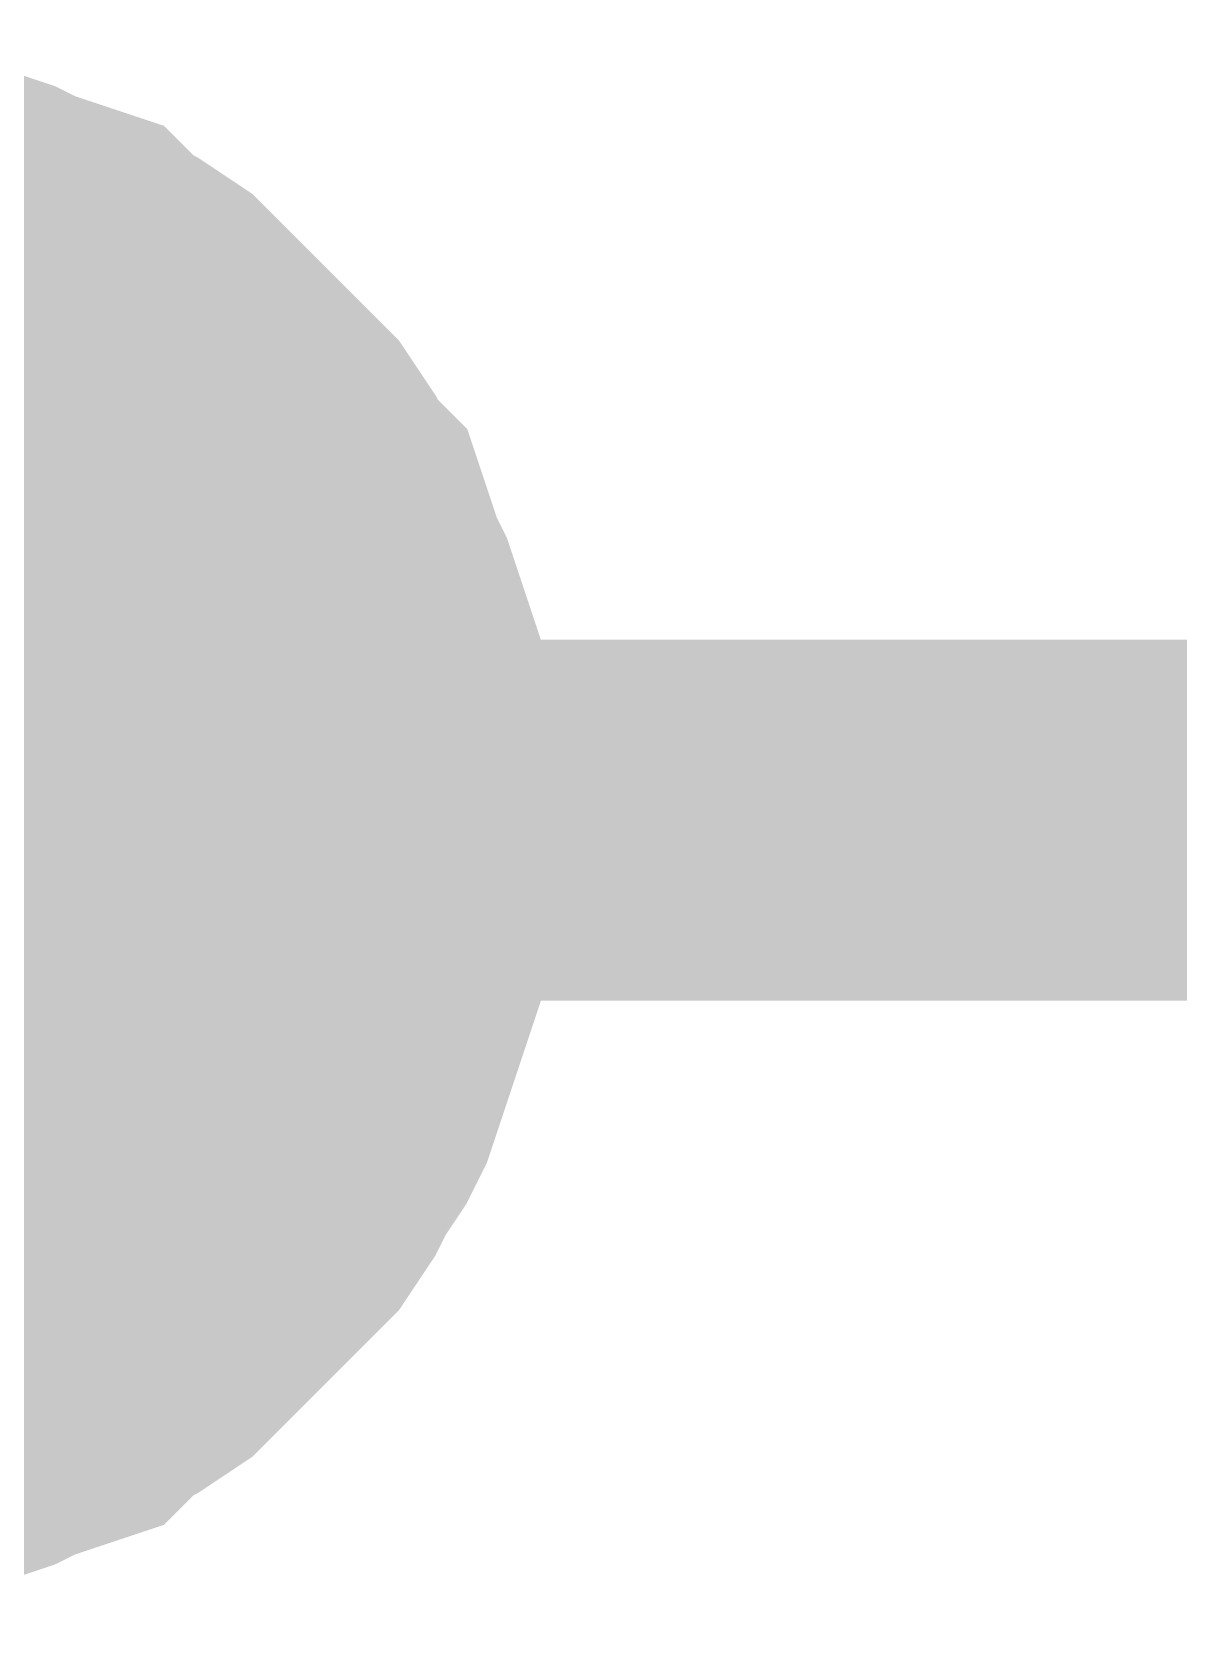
# Model space of a CAD drawing. Header units: inches. Extents: x 0 to 431, y 0 to 297.
# Drawn here: x 65.721 to 66.672, y 98.313 to 99.653 of the extents above; entities that cross this region are included whole.
import ezdxf

# ---------------------------------------------------------------- set-up
doc = ezdxf.new("R2010")
doc.units = ezdxf.units.IN
doc.layers.add('Sheet', color=255, linetype='Continuous')

msp = doc.modelspace()

# ---------------------------------------------------------------- linework, layer by layer
at = {"layer": 'Sheet'}
for points in [[(65.5562, 99.5026, 0.2997, 0.2997, 0), (65.5814, 99.4942, 0.2997, 0.2997, 0), (65.6066, 99.4942, 0.2997, 0.2997, 0), (65.6318, 99.4858, 0.2997, 0.2997, 0), (65.657, 99.4774, 0.2997, 0.2997, 0), (65.6822, 99.469, 0.2997, 0.2997, 0), (65.699, 99.4606, 0.2997, 0.2997, 0), (65.7242, 99.4522, 0.2997, 0.2997, 0), (65.7494, 99.4438, 0.2997, 0.2997, 0), (65.7662, 99.427, 0.2997, 0.2997, 0), (65.783, 99.4186, 0.2997, 0.2997, 0), (65.8082, 99.4018, 0.2997, 0.2997, 0), (65.825, 99.385, 0.2997, 0.2997, 0), (65.8418, 99.3682, 0.2997, 0.2997, 0), (65.8586, 99.3514, 0.2997, 0.2997, 0), (65.8754, 99.3346, 0.2997, 0.2997, 0), (65.8922, 99.3178, 0.2997, 0.2997, 0), (65.909, 99.301, 0.2997, 0.2997, 0), (65.9258, 99.2758, 0.2997, 0.2997, 0), (65.9342, 99.259, 0.2997, 0.2997, 0), (65.951, 99.2422, 0.2997, 0.2997, 0), (65.9594, 99.217, 0.2997, 0.2997, 0), (65.9678, 99.1918, 0.2997, 0.2997, 0), (65.9762, 99.175, 0.2997, 0.2997, 0), (65.9846, 99.1498, 0.2997, 0.2997, 0), (65.993, 99.1246, 0.2997, 0.2997, 0), (66.0014, 99.0994, 0.2997, 0.2997, 0), (66.0014, 99.0742, 0.2997, 0.2997, 0), (66.0098, 99.0489, 0.2997, 0.2997, 0), (66.0098, 99.0237, 0.2997, 0.2997, 0), (66.0098, 98.9985, 0.2997, 0.2997, 0)], [(65.5562, 99.5026, 0.2997, 0.2997, 0), (65.5814, 99.4942, 0.2997, 0.2997, 0), (65.6066, 99.4942, 0.2997, 0.2997, 0), (65.6318, 99.4858, 0.2997, 0.2997, 0), (65.657, 99.4774, 0.2997, 0.2997, 0), (65.6822, 99.469, 0.2997, 0.2997, 0), (65.699, 99.4606, 0.2997, 0.2997, 0), (65.7242, 99.4522, 0.2997, 0.2997, 0), (65.7494, 99.4438, 0.2997, 0.2997, 0), (65.7662, 99.427, 0.2997, 0.2997, 0), (65.783, 99.4186, 0.2997, 0.2997, 0), (65.8082, 99.4018, 0.2997, 0.2997, 0), (65.825, 99.385, 0.2997, 0.2997, 0), (65.8418, 99.3682, 0.2997, 0.2997, 0), (65.8586, 99.3514, 0.2997, 0.2997, 0), (65.8754, 99.3346, 0.2997, 0.2997, 0), (65.8922, 99.3178, 0.2997, 0.2997, 0), (65.909, 99.301, 0.2997, 0.2997, 0), (65.9258, 99.2758, 0.2997, 0.2997, 0), (65.9342, 99.259, 0.2997, 0.2997, 0), (65.951, 99.2422, 0.2997, 0.2997, 0), (65.9594, 99.217, 0.2997, 0.2997, 0), (65.9678, 99.1918, 0.2997, 0.2997, 0), (65.9762, 99.175, 0.2997, 0.2997, 0), (65.9846, 99.1498, 0.2997, 0.2997, 0), (65.993, 99.1246, 0.2997, 0.2997, 0), (66.0014, 99.0994, 0.2997, 0.2997, 0), (66.0014, 99.0742, 0.2997, 0.2997, 0), (66.0098, 99.0489, 0.2997, 0.2997, 0), (66.0098, 99.0237, 0.2997, 0.2997, 0), (66.0098, 98.9985, 0.2997, 0.2997, 0)], [(65.5562, 99.5026, 0.2997, 0.2997, 0), (65.5814, 99.4942, 0.2997, 0.2997, 0), (65.6066, 99.4942, 0.2997, 0.2997, 0), (65.6318, 99.4858, 0.2997, 0.2997, 0), (65.657, 99.4774, 0.2997, 0.2997, 0), (65.6822, 99.469, 0.2997, 0.2997, 0), (65.699, 99.4606, 0.2997, 0.2997, 0), (65.7242, 99.4522, 0.2997, 0.2997, 0), (65.7494, 99.4438, 0.2997, 0.2997, 0), (65.7662, 99.427, 0.2997, 0.2997, 0), (65.783, 99.4186, 0.2997, 0.2997, 0), (65.8082, 99.4018, 0.2997, 0.2997, 0), (65.825, 99.385, 0.2997, 0.2997, 0), (65.8418, 99.3682, 0.2997, 0.2997, 0), (65.8586, 99.3514, 0.2997, 0.2997, 0), (65.8754, 99.3346, 0.2997, 0.2997, 0), (65.8922, 99.3178, 0.2997, 0.2997, 0), (65.909, 99.301, 0.2997, 0.2997, 0), (65.9258, 99.2758, 0.2997, 0.2997, 0), (65.9342, 99.259, 0.2997, 0.2997, 0), (65.951, 99.2422, 0.2997, 0.2997, 0), (65.9594, 99.217, 0.2997, 0.2997, 0), (65.9678, 99.1918, 0.2997, 0.2997, 0), (65.9762, 99.175, 0.2997, 0.2997, 0), (65.9846, 99.1498, 0.2997, 0.2997, 0), (65.993, 99.1246, 0.2997, 0.2997, 0), (66.0014, 99.0994, 0.2997, 0.2997, 0), (66.0014, 99.0742, 0.2997, 0.2997, 0), (66.0098, 99.0489, 0.2997, 0.2997, 0), (66.0098, 99.0237, 0.2997, 0.2997, 0), (66.0098, 98.9985, 0.2997, 0.2997, 0)], [(65.5562, 99.5026, 0.2997, 0.2997, 0), (65.5814, 99.4942, 0.2997, 0.2997, 0), (65.6066, 99.4942, 0.2997, 0.2997, 0), (65.6318, 99.4858, 0.2997, 0.2997, 0), (65.657, 99.4774, 0.2997, 0.2997, 0), (65.6822, 99.469, 0.2997, 0.2997, 0), (65.699, 99.4606, 0.2997, 0.2997, 0), (65.7242, 99.4522, 0.2997, 0.2997, 0), (65.7494, 99.4438, 0.2997, 0.2997, 0), (65.7662, 99.427, 0.2997, 0.2997, 0), (65.783, 99.4186, 0.2997, 0.2997, 0), (65.8082, 99.4018, 0.2997, 0.2997, 0), (65.825, 99.385, 0.2997, 0.2997, 0), (65.8418, 99.3682, 0.2997, 0.2997, 0), (65.8586, 99.3514, 0.2997, 0.2997, 0), (65.8754, 99.3346, 0.2997, 0.2997, 0), (65.8922, 99.3178, 0.2997, 0.2997, 0), (65.909, 99.301, 0.2997, 0.2997, 0), (65.9258, 99.2758, 0.2997, 0.2997, 0), (65.9342, 99.259, 0.2997, 0.2997, 0), (65.951, 99.2422, 0.2997, 0.2997, 0), (65.9594, 99.217, 0.2997, 0.2997, 0), (65.9678, 99.1918, 0.2997, 0.2997, 0), (65.9762, 99.175, 0.2997, 0.2997, 0), (65.9846, 99.1498, 0.2997, 0.2997, 0), (65.993, 99.1246, 0.2997, 0.2997, 0), (66.0014, 99.0994, 0.2997, 0.2997, 0), (66.0014, 99.0742, 0.2997, 0.2997, 0), (66.0098, 99.0489, 0.2997, 0.2997, 0), (66.0098, 99.0237, 0.2997, 0.2997, 0), (66.0098, 98.9985, 0.2997, 0.2997, 0)], [(65.657, 99.4774, 0.0991, 0.0991, 0), (65.6822, 99.469, 0.0991, 0.0991, 0), (65.699, 99.4606, 0.0991, 0.0991, 0), (65.7242, 99.4522, 0.0991, 0.0991, 0), (65.7494, 99.4438, 0.0991, 0.0991, 0), (65.7662, 99.427, 0.0991, 0.0991, 0), (65.783, 99.4186, 0.0991, 0.0991, 0), (65.8082, 99.4018, 0.0991, 0.0991, 0), (65.825, 99.385, 0.0991, 0.0991, 0), (65.8418, 99.3682, 0.0991, 0.0991, 0), (65.8586, 99.3514, 0.0991, 0.0991, 0), (65.8754, 99.3346, 0.0991, 0.0991, 0), (65.8922, 99.3178, 0.0991, 0.0991, 0), (65.909, 99.301, 0.0991, 0.0991, 0), (65.9258, 99.2758, 0.0991, 0.0991, 0), (65.9342, 99.259, 0.0991, 0.0991, 0), (65.951, 99.2422, 0.0991, 0.0991, 0), (65.9594, 99.217, 0.0991, 0.0991, 0), (65.9678, 99.1918, 0.0991, 0.0991, 0), (65.9762, 99.175, 0.0991, 0.0991, 0), (65.9846, 99.1498, 0.0991, 0.0991, 0), (65.993, 99.1246, 0.0991, 0.0991, 0), (66.0014, 99.0994, 0.0991, 0.0991, 0), (66.0014, 99.0742, 0.0991, 0.0991, 0), (66.0098, 99.0489, 0.0991, 0.0991, 0), (66.0098, 99.0237, 0.0991, 0.0991, 0), (66.0098, 98.9985, 0.0991, 0.0991, 0)], [(65.657, 99.4774, 0.0991, 0.0991, 0), (65.6822, 99.469, 0.0991, 0.0991, 0), (65.699, 99.4606, 0.0991, 0.0991, 0), (65.7242, 99.4522, 0.0991, 0.0991, 0), (65.7494, 99.4438, 0.0991, 0.0991, 0), (65.7662, 99.427, 0.0991, 0.0991, 0), (65.783, 99.4186, 0.0991, 0.0991, 0), (65.8082, 99.4018, 0.0991, 0.0991, 0), (65.825, 99.385, 0.0991, 0.0991, 0), (65.8418, 99.3682, 0.0991, 0.0991, 0), (65.8586, 99.3514, 0.0991, 0.0991, 0), (65.8754, 99.3346, 0.0991, 0.0991, 0), (65.8922, 99.3178, 0.0991, 0.0991, 0), (65.909, 99.301, 0.0991, 0.0991, 0), (65.9258, 99.2758, 0.0991, 0.0991, 0), (65.9342, 99.259, 0.0991, 0.0991, 0), (65.951, 99.2422, 0.0991, 0.0991, 0), (65.9594, 99.217, 0.0991, 0.0991, 0), (65.9678, 99.1918, 0.0991, 0.0991, 0), (65.9762, 99.175, 0.0991, 0.0991, 0), (65.9846, 99.1498, 0.0991, 0.0991, 0), (65.993, 99.1246, 0.0991, 0.0991, 0), (66.0014, 99.0994, 0.0991, 0.0991, 0), (66.0014, 99.0742, 0.0991, 0.0991, 0), (66.0098, 99.0489, 0.0991, 0.0991, 0), (66.0098, 99.0237, 0.0991, 0.0991, 0), (66.0098, 98.9985, 0.0991, 0.0991, 0)], [(65.657, 99.4774, 0.0991, 0.0991, 0), (65.6822, 99.469, 0.0991, 0.0991, 0), (65.699, 99.4606, 0.0991, 0.0991, 0), (65.7242, 99.4522, 0.0991, 0.0991, 0), (65.7494, 99.4438, 0.0991, 0.0991, 0), (65.7662, 99.427, 0.0991, 0.0991, 0), (65.783, 99.4186, 0.0991, 0.0991, 0), (65.8082, 99.4018, 0.0991, 0.0991, 0), (65.825, 99.385, 0.0991, 0.0991, 0), (65.8418, 99.3682, 0.0991, 0.0991, 0), (65.8586, 99.3514, 0.0991, 0.0991, 0), (65.8754, 99.3346, 0.0991, 0.0991, 0), (65.8922, 99.3178, 0.0991, 0.0991, 0), (65.909, 99.301, 0.0991, 0.0991, 0), (65.9258, 99.2758, 0.0991, 0.0991, 0), (65.9342, 99.259, 0.0991, 0.0991, 0), (65.951, 99.2422, 0.0991, 0.0991, 0), (65.9594, 99.217, 0.0991, 0.0991, 0), (65.9678, 99.1918, 0.0991, 0.0991, 0), (65.9762, 99.175, 0.0991, 0.0991, 0), (65.9846, 99.1498, 0.0991, 0.0991, 0), (65.993, 99.1246, 0.0991, 0.0991, 0), (66.0014, 99.0994, 0.0991, 0.0991, 0), (66.0014, 99.0742, 0.0991, 0.0991, 0), (66.0098, 99.0489, 0.0991, 0.0991, 0), (66.0098, 99.0237, 0.0991, 0.0991, 0), (66.0098, 98.9985, 0.0991, 0.0991, 0)], [(65.657, 99.4774, 0.0991, 0.0991, 0), (65.6822, 99.469, 0.0991, 0.0991, 0), (65.699, 99.4606, 0.0991, 0.0991, 0), (65.7242, 99.4522, 0.0991, 0.0991, 0), (65.7494, 99.4438, 0.0991, 0.0991, 0), (65.7662, 99.427, 0.0991, 0.0991, 0), (65.783, 99.4186, 0.0991, 0.0991, 0), (65.8082, 99.4018, 0.0991, 0.0991, 0), (65.825, 99.385, 0.0991, 0.0991, 0), (65.8418, 99.3682, 0.0991, 0.0991, 0), (65.8586, 99.3514, 0.0991, 0.0991, 0), (65.8754, 99.3346, 0.0991, 0.0991, 0), (65.8922, 99.3178, 0.0991, 0.0991, 0), (65.909, 99.301, 0.0991, 0.0991, 0), (65.9258, 99.2758, 0.0991, 0.0991, 0), (65.9342, 99.259, 0.0991, 0.0991, 0), (65.951, 99.2422, 0.0991, 0.0991, 0), (65.9594, 99.217, 0.0991, 0.0991, 0), (65.9678, 99.1918, 0.0991, 0.0991, 0), (65.9762, 99.175, 0.0991, 0.0991, 0), (65.9846, 99.1498, 0.0991, 0.0991, 0), (65.993, 99.1246, 0.0991, 0.0991, 0), (66.0014, 99.0994, 0.0991, 0.0991, 0), (66.0014, 99.0742, 0.0991, 0.0991, 0), (66.0098, 99.0489, 0.0991, 0.0991, 0), (66.0098, 99.0237, 0.0991, 0.0991, 0), (66.0098, 98.9985, 0.0991, 0.0991, 0)], [(70.5802, 72.9025, 0.2997, 0.2997, 0), (65.5057, 72.9025, 0.2997, 0.2997, 0), (65.5057, 98.9985, 0.2997, 0.2997, 0), (87.2234, 98.9985, 0.2997, 0.2997, 0)], [(66.0098, 98.9985, 0.2997, 0.2997, 0), (66.0098, 98.9733, 0.2997, 0.2997, 0), (66.0098, 98.9481, 0.2997, 0.2997, 0), (66.0014, 98.9229, 0.2997, 0.2997, 0), (66.0014, 98.8977, 0.2997, 0.2997, 0), (65.993, 98.8725, 0.2997, 0.2997, 0), (65.9846, 98.8473, 0.2997, 0.2997, 0), (65.9762, 98.8221, 0.2997, 0.2997, 0), (65.9678, 98.7969, 0.2997, 0.2997, 0), (65.9594, 98.7717, 0.2997, 0.2997, 0), (65.951, 98.7549, 0.2997, 0.2997, 0), (65.9342, 98.7297, 0.2997, 0.2997, 0), (65.9258, 98.7129, 0.2997, 0.2997, 0), (65.909, 98.6877, 0.2997, 0.2997, 0), (65.8922, 98.6709, 0.2997, 0.2997, 0), (65.8754, 98.6541, 0.2997, 0.2997, 0), (65.8586, 98.6373, 0.2997, 0.2997, 0), (65.8418, 98.6205, 0.2997, 0.2997, 0), (65.825, 98.6036, 0.2997, 0.2997, 0), (65.8082, 98.5868, 0.2997, 0.2997, 0), (65.783, 98.57, 0.2997, 0.2997, 0), (65.7662, 98.5616, 0.2997, 0.2997, 0), (65.7494, 98.5448, 0.2997, 0.2997, 0), (65.7242, 98.5364, 0.2997, 0.2997, 0), (65.699, 98.528, 0.2997, 0.2997, 0), (65.6822, 98.5196, 0.2997, 0.2997, 0), (65.657, 98.5112, 0.2997, 0.2997, 0), (65.6318, 98.5028, 0.2997, 0.2997, 0), (65.6066, 98.4944, 0.2997, 0.2997, 0), (65.5814, 98.4944, 0.2997, 0.2997, 0), (65.5562, 98.486, 0.2997, 0.2997, 0)], [(66.0098, 98.9985, 0.2997, 0.2997, 0), (66.0098, 98.9733, 0.2997, 0.2997, 0), (66.0098, 98.9481, 0.2997, 0.2997, 0), (66.0014, 98.9229, 0.2997, 0.2997, 0), (66.0014, 98.8977, 0.2997, 0.2997, 0), (65.993, 98.8725, 0.2997, 0.2997, 0), (65.9846, 98.8473, 0.2997, 0.2997, 0), (65.9762, 98.8221, 0.2997, 0.2997, 0), (65.9678, 98.7969, 0.2997, 0.2997, 0), (65.9594, 98.7717, 0.2997, 0.2997, 0), (65.951, 98.7549, 0.2997, 0.2997, 0), (65.9342, 98.7297, 0.2997, 0.2997, 0), (65.9258, 98.7129, 0.2997, 0.2997, 0), (65.909, 98.6877, 0.2997, 0.2997, 0), (65.8922, 98.6709, 0.2997, 0.2997, 0), (65.8754, 98.6541, 0.2997, 0.2997, 0), (65.8586, 98.6373, 0.2997, 0.2997, 0), (65.8418, 98.6205, 0.2997, 0.2997, 0), (65.825, 98.6036, 0.2997, 0.2997, 0), (65.8082, 98.5868, 0.2997, 0.2997, 0), (65.783, 98.57, 0.2997, 0.2997, 0), (65.7662, 98.5616, 0.2997, 0.2997, 0), (65.7494, 98.5448, 0.2997, 0.2997, 0), (65.7242, 98.5364, 0.2997, 0.2997, 0), (65.699, 98.528, 0.2997, 0.2997, 0), (65.6822, 98.5196, 0.2997, 0.2997, 0), (65.657, 98.5112, 0.2997, 0.2997, 0), (65.6318, 98.5028, 0.2997, 0.2997, 0), (65.6066, 98.4944, 0.2997, 0.2997, 0), (65.5814, 98.4944, 0.2997, 0.2997, 0), (65.5562, 98.486, 0.2997, 0.2997, 0)], [(66.0098, 98.9985, 0.2997, 0.2997, 0), (66.0098, 98.9733, 0.2997, 0.2997, 0), (66.0098, 98.9481, 0.2997, 0.2997, 0), (66.0014, 98.9229, 0.2997, 0.2997, 0), (66.0014, 98.8977, 0.2997, 0.2997, 0), (65.993, 98.8725, 0.2997, 0.2997, 0), (65.9846, 98.8473, 0.2997, 0.2997, 0), (65.9762, 98.8221, 0.2997, 0.2997, 0), (65.9678, 98.7969, 0.2997, 0.2997, 0), (65.9594, 98.7717, 0.2997, 0.2997, 0), (65.951, 98.7549, 0.2997, 0.2997, 0), (65.9342, 98.7297, 0.2997, 0.2997, 0), (65.9258, 98.7129, 0.2997, 0.2997, 0), (65.909, 98.6877, 0.2997, 0.2997, 0), (65.8922, 98.6709, 0.2997, 0.2997, 0), (65.8754, 98.6541, 0.2997, 0.2997, 0), (65.8586, 98.6373, 0.2997, 0.2997, 0), (65.8418, 98.6205, 0.2997, 0.2997, 0), (65.825, 98.6036, 0.2997, 0.2997, 0), (65.8082, 98.5868, 0.2997, 0.2997, 0), (65.783, 98.57, 0.2997, 0.2997, 0), (65.7662, 98.5616, 0.2997, 0.2997, 0), (65.7494, 98.5448, 0.2997, 0.2997, 0), (65.7242, 98.5364, 0.2997, 0.2997, 0), (65.699, 98.528, 0.2997, 0.2997, 0), (65.6822, 98.5196, 0.2997, 0.2997, 0), (65.657, 98.5112, 0.2997, 0.2997, 0), (65.6318, 98.5028, 0.2997, 0.2997, 0), (65.6066, 98.4944, 0.2997, 0.2997, 0), (65.5814, 98.4944, 0.2997, 0.2997, 0), (65.5562, 98.486, 0.2997, 0.2997, 0)], [(66.0098, 98.9985, 0.2997, 0.2997, 0), (66.0098, 98.9733, 0.2997, 0.2997, 0), (66.0098, 98.9481, 0.2997, 0.2997, 0), (66.0014, 98.9229, 0.2997, 0.2997, 0), (66.0014, 98.8977, 0.2997, 0.2997, 0), (65.993, 98.8725, 0.2997, 0.2997, 0), (65.9846, 98.8473, 0.2997, 0.2997, 0), (65.9762, 98.8221, 0.2997, 0.2997, 0), (65.9678, 98.7969, 0.2997, 0.2997, 0), (65.9594, 98.7717, 0.2997, 0.2997, 0), (65.951, 98.7549, 0.2997, 0.2997, 0), (65.9342, 98.7297, 0.2997, 0.2997, 0), (65.9258, 98.7129, 0.2997, 0.2997, 0), (65.909, 98.6877, 0.2997, 0.2997, 0), (65.8922, 98.6709, 0.2997, 0.2997, 0), (65.8754, 98.6541, 0.2997, 0.2997, 0), (65.8586, 98.6373, 0.2997, 0.2997, 0), (65.8418, 98.6205, 0.2997, 0.2997, 0), (65.825, 98.6036, 0.2997, 0.2997, 0), (65.8082, 98.5868, 0.2997, 0.2997, 0), (65.783, 98.57, 0.2997, 0.2997, 0), (65.7662, 98.5616, 0.2997, 0.2997, 0), (65.7494, 98.5448, 0.2997, 0.2997, 0), (65.7242, 98.5364, 0.2997, 0.2997, 0), (65.699, 98.528, 0.2997, 0.2997, 0), (65.6822, 98.5196, 0.2997, 0.2997, 0), (65.657, 98.5112, 0.2997, 0.2997, 0), (65.6318, 98.5028, 0.2997, 0.2997, 0), (65.6066, 98.4944, 0.2997, 0.2997, 0), (65.5814, 98.4944, 0.2997, 0.2997, 0), (65.5562, 98.486, 0.2997, 0.2997, 0)], [(66.0098, 98.9985, 0.2997, 0.2997, 0), (66.0098, 98.9985, 0.2997, 0.2997, 0), (66.0098, 98.9985, 0.2997, 0.2997, 0), (66.0098, 98.9985, 0.2997, 0.2997, 0), (66.0098, 98.9985, 0.2997, 0.2997, 0), (66.0098, 98.9985, 0.2997, 0.2997, 0), (66.0098, 98.9985, 0.2997, 0.2997, 0), (66.0098, 98.9985, 0.2997, 0.2997, 0), (66.0098, 98.9985, 0.2997, 0.2997, 0), (66.0098, 98.9985, 0.2997, 0.2997, 0), (66.0098, 98.9985, 0.2997, 0.2997, 0), (66.0098, 98.9985, 0.2997, 0.2997, 0), (66.0098, 98.9985, 0.2997, 0.2997, 0), (66.0098, 98.9985, 0.2997, 0.2997, 0), (66.0098, 98.9985, 0.2997, 0.2997, 0), (66.0098, 98.9985, 0.2997, 0.2997, 0), (66.0098, 98.9985, 0.2997, 0.2997, 0), (66.0098, 98.9985, 0.2997, 0.2997, 0), (66.0098, 98.9985, 0.2997, 0.2997, 0), (66.0098, 98.9985, 0.2997, 0.2997, 0), (66.0098, 98.9985, 0.2997, 0.2997, 0), (66.0098, 98.9985, 0.2997, 0.2997, 0), (66.0098, 98.9985, 0.2997, 0.2997, 0), (66.0098, 98.9985, 0.2997, 0.2997, 0), (66.0098, 98.9985, 0.2997, 0.2997, 0), (66.0098, 98.9985, 0.2997, 0.2997, 0), (66.0098, 98.9985, 0.2997, 0.2997, 0), (66.0098, 98.9985, 0.2997, 0.2997, 0), (66.0098, 98.9985, 0.2997, 0.2997, 0), (66.0098, 98.9985, 0.2997, 0.2997, 0), (66.0098, 98.9985, 0.2997, 0.2997, 0), (66.0098, 98.9985, 0.2997, 0.2997, 0), (66.0098, 98.9985, 0.2997, 0.2997, 0)], [(66.0098, 98.9985, 0.2997, 0.2997, 0), (66.0098, 98.9985, 0.2997, 0.2997, 0)], [(66.0098, 98.9985, 0.2997, 0.2997, 0), (66.0098, 98.9985, 0.2997, 0.2997, 0), (66.0098, 98.9985, 0.2997, 0.2997, 0), (66.0098, 98.9985, 0.2997, 0.2997, 0), (66.0098, 98.9985, 0.2997, 0.2997, 0), (66.0098, 98.9985, 0.2997, 0.2997, 0), (66.0098, 98.9985, 0.2997, 0.2997, 0), (66.0098, 98.9985, 0.2997, 0.2997, 0), (66.0098, 98.9985, 0.2997, 0.2997, 0), (66.0098, 98.9985, 0.2997, 0.2997, 0), (66.0098, 98.9985, 0.2997, 0.2997, 0), (66.0098, 98.9985, 0.2997, 0.2997, 0), (66.0098, 98.9985, 0.2997, 0.2997, 0), (66.0098, 98.9985, 0.2997, 0.2997, 0), (66.0098, 98.9985, 0.2997, 0.2997, 0), (66.0098, 98.9985, 0.2997, 0.2997, 0), (66.0098, 98.9985, 0.2997, 0.2997, 0), (66.0098, 98.9985, 0.2997, 0.2997, 0), (66.0098, 98.9985, 0.2997, 0.2997, 0), (66.0098, 98.9985, 0.2997, 0.2997, 0), (66.0098, 98.9985, 0.2997, 0.2997, 0), (66.0098, 98.9985, 0.2997, 0.2997, 0), (66.0098, 98.9985, 0.2997, 0.2997, 0), (66.0098, 98.9985, 0.2997, 0.2997, 0), (66.0098, 98.9985, 0.2997, 0.2997, 0), (66.0098, 98.9985, 0.2997, 0.2997, 0), (66.0098, 98.9985, 0.2997, 0.2997, 0), (66.0098, 98.9985, 0.2997, 0.2997, 0), (66.0098, 98.9985, 0.2997, 0.2997, 0), (66.0098, 98.9985, 0.2997, 0.2997, 0), (66.0098, 98.9985, 0.2997, 0.2997, 0), (66.0098, 98.9985, 0.2997, 0.2997, 0), (66.0098, 98.9985, 0.2997, 0.2997, 0)], [(66.0098, 98.9985, 0.2997, 0.2997, 0), (66.0098, 98.9985, 0.2997, 0.2997, 0)], [(66.0098, 98.9985, 0.2997, 0.2997, 0), (66.0098, 98.9985, 0.2997, 0.2997, 0), (66.0098, 98.9985, 0.2997, 0.2997, 0), (66.0098, 98.9985, 0.2997, 0.2997, 0), (66.0098, 98.9985, 0.2997, 0.2997, 0), (66.0098, 98.9985, 0.2997, 0.2997, 0), (66.0098, 98.9985, 0.2997, 0.2997, 0), (66.0098, 98.9985, 0.2997, 0.2997, 0), (66.0098, 98.9985, 0.2997, 0.2997, 0), (66.0098, 98.9985, 0.2997, 0.2997, 0), (66.0098, 98.9985, 0.2997, 0.2997, 0), (66.0098, 98.9985, 0.2997, 0.2997, 0), (66.0098, 98.9985, 0.2997, 0.2997, 0), (66.0098, 98.9985, 0.2997, 0.2997, 0), (66.0098, 98.9985, 0.2997, 0.2997, 0), (66.0098, 98.9985, 0.2997, 0.2997, 0), (66.0098, 98.9985, 0.2997, 0.2997, 0), (66.0098, 98.9985, 0.2997, 0.2997, 0), (66.0098, 98.9985, 0.2997, 0.2997, 0), (66.0098, 98.9985, 0.2997, 0.2997, 0), (66.0098, 98.9985, 0.2997, 0.2997, 0), (66.0098, 98.9985, 0.2997, 0.2997, 0), (66.0098, 98.9985, 0.2997, 0.2997, 0), (66.0098, 98.9985, 0.2997, 0.2997, 0), (66.0098, 98.9985, 0.2997, 0.2997, 0), (66.0098, 98.9985, 0.2997, 0.2997, 0), (66.0098, 98.9985, 0.2997, 0.2997, 0), (66.0098, 98.9985, 0.2997, 0.2997, 0), (66.0098, 98.9985, 0.2997, 0.2997, 0), (66.0098, 98.9985, 0.2997, 0.2997, 0), (66.0098, 98.9985, 0.2997, 0.2997, 0), (66.0098, 98.9985, 0.2997, 0.2997, 0), (66.0098, 98.9985, 0.2997, 0.2997, 0)], [(66.0098, 98.9985, 0.2997, 0.2997, 0), (66.0098, 98.9985, 0.2997, 0.2997, 0)], [(66.0098, 98.9985, 0.2997, 0.2997, 0), (66.0098, 98.9985, 0.2997, 0.2997, 0), (66.0098, 98.9985, 0.2997, 0.2997, 0), (66.0098, 98.9985, 0.2997, 0.2997, 0), (66.0098, 98.9985, 0.2997, 0.2997, 0), (66.0098, 98.9985, 0.2997, 0.2997, 0), (66.0098, 98.9985, 0.2997, 0.2997, 0), (66.0098, 98.9985, 0.2997, 0.2997, 0), (66.0098, 98.9985, 0.2997, 0.2997, 0), (66.0098, 98.9985, 0.2997, 0.2997, 0), (66.0098, 98.9985, 0.2997, 0.2997, 0), (66.0098, 98.9985, 0.2997, 0.2997, 0), (66.0098, 98.9985, 0.2997, 0.2997, 0), (66.0098, 98.9985, 0.2997, 0.2997, 0), (66.0098, 98.9985, 0.2997, 0.2997, 0), (66.0098, 98.9985, 0.2997, 0.2997, 0), (66.0098, 98.9985, 0.2997, 0.2997, 0), (66.0098, 98.9985, 0.2997, 0.2997, 0), (66.0098, 98.9985, 0.2997, 0.2997, 0), (66.0098, 98.9985, 0.2997, 0.2997, 0), (66.0098, 98.9985, 0.2997, 0.2997, 0), (66.0098, 98.9985, 0.2997, 0.2997, 0), (66.0098, 98.9985, 0.2997, 0.2997, 0), (66.0098, 98.9985, 0.2997, 0.2997, 0), (66.0098, 98.9985, 0.2997, 0.2997, 0), (66.0098, 98.9985, 0.2997, 0.2997, 0), (66.0098, 98.9985, 0.2997, 0.2997, 0), (66.0098, 98.9985, 0.2997, 0.2997, 0), (66.0098, 98.9985, 0.2997, 0.2997, 0), (66.0098, 98.9985, 0.2997, 0.2997, 0), (66.0098, 98.9985, 0.2997, 0.2997, 0), (66.0098, 98.9985, 0.2997, 0.2997, 0), (66.0098, 98.9985, 0.2997, 0.2997, 0)], [(66.0098, 98.9985, 0.2997, 0.2997, 0), (66.0098, 98.9985, 0.2997, 0.2997, 0)], [(66.0098, 98.9985, 0.0991, 0.0991, 0), (66.0098, 98.9733, 0.0991, 0.0991, 0), (66.0098, 98.9481, 0.0991, 0.0991, 0), (66.0014, 98.9229, 0.0991, 0.0991, 0), (66.0014, 98.8977, 0.0991, 0.0991, 0), (65.993, 98.8725, 0.0991, 0.0991, 0), (65.9846, 98.8473, 0.0991, 0.0991, 0), (65.9762, 98.8221, 0.0991, 0.0991, 0), (65.9678, 98.7969, 0.0991, 0.0991, 0), (65.9594, 98.7717, 0.0991, 0.0991, 0), (65.951, 98.7549, 0.0991, 0.0991, 0), (65.9342, 98.7297, 0.0991, 0.0991, 0), (65.9258, 98.7129, 0.0991, 0.0991, 0), (65.909, 98.6877, 0.0991, 0.0991, 0), (65.8922, 98.6709, 0.0991, 0.0991, 0), (65.8754, 98.6541, 0.0991, 0.0991, 0), (65.8586, 98.6373, 0.0991, 0.0991, 0), (65.8418, 98.6205, 0.0991, 0.0991, 0), (65.825, 98.6036, 0.0991, 0.0991, 0), (65.8082, 98.5868, 0.0991, 0.0991, 0), (65.783, 98.57, 0.0991, 0.0991, 0), (65.7662, 98.5616, 0.0991, 0.0991, 0), (65.7494, 98.5448, 0.0991, 0.0991, 0), (65.7242, 98.5364, 0.0991, 0.0991, 0), (65.699, 98.528, 0.0991, 0.0991, 0), (65.6822, 98.5196, 0.0991, 0.0991, 0), (65.657, 98.5112, 0.0991, 0.0991, 0)], [(66.0098, 98.9985, 0.0991, 0.0991, 0), (66.0098, 98.9733, 0.0991, 0.0991, 0), (66.0098, 98.9481, 0.0991, 0.0991, 0), (66.0014, 98.9229, 0.0991, 0.0991, 0), (66.0014, 98.8977, 0.0991, 0.0991, 0), (65.993, 98.8725, 0.0991, 0.0991, 0), (65.9846, 98.8473, 0.0991, 0.0991, 0), (65.9762, 98.8221, 0.0991, 0.0991, 0), (65.9678, 98.7969, 0.0991, 0.0991, 0), (65.9594, 98.7717, 0.0991, 0.0991, 0), (65.951, 98.7549, 0.0991, 0.0991, 0), (65.9342, 98.7297, 0.0991, 0.0991, 0), (65.9258, 98.7129, 0.0991, 0.0991, 0), (65.909, 98.6877, 0.0991, 0.0991, 0), (65.8922, 98.6709, 0.0991, 0.0991, 0), (65.8754, 98.6541, 0.0991, 0.0991, 0), (65.8586, 98.6373, 0.0991, 0.0991, 0), (65.8418, 98.6205, 0.0991, 0.0991, 0), (65.825, 98.6036, 0.0991, 0.0991, 0), (65.8082, 98.5868, 0.0991, 0.0991, 0), (65.783, 98.57, 0.0991, 0.0991, 0), (65.7662, 98.5616, 0.0991, 0.0991, 0), (65.7494, 98.5448, 0.0991, 0.0991, 0), (65.7242, 98.5364, 0.0991, 0.0991, 0), (65.699, 98.528, 0.0991, 0.0991, 0), (65.6822, 98.5196, 0.0991, 0.0991, 0), (65.657, 98.5112, 0.0991, 0.0991, 0)], [(66.0098, 98.9985, 0.0991, 0.0991, 0), (66.0098, 98.9733, 0.0991, 0.0991, 0), (66.0098, 98.9481, 0.0991, 0.0991, 0), (66.0014, 98.9229, 0.0991, 0.0991, 0), (66.0014, 98.8977, 0.0991, 0.0991, 0), (65.993, 98.8725, 0.0991, 0.0991, 0), (65.9846, 98.8473, 0.0991, 0.0991, 0), (65.9762, 98.8221, 0.0991, 0.0991, 0), (65.9678, 98.7969, 0.0991, 0.0991, 0), (65.9594, 98.7717, 0.0991, 0.0991, 0), (65.951, 98.7549, 0.0991, 0.0991, 0), (65.9342, 98.7297, 0.0991, 0.0991, 0), (65.9258, 98.7129, 0.0991, 0.0991, 0), (65.909, 98.6877, 0.0991, 0.0991, 0), (65.8922, 98.6709, 0.0991, 0.0991, 0), (65.8754, 98.6541, 0.0991, 0.0991, 0), (65.8586, 98.6373, 0.0991, 0.0991, 0), (65.8418, 98.6205, 0.0991, 0.0991, 0), (65.825, 98.6036, 0.0991, 0.0991, 0), (65.8082, 98.5868, 0.0991, 0.0991, 0), (65.783, 98.57, 0.0991, 0.0991, 0), (65.7662, 98.5616, 0.0991, 0.0991, 0), (65.7494, 98.5448, 0.0991, 0.0991, 0), (65.7242, 98.5364, 0.0991, 0.0991, 0), (65.699, 98.528, 0.0991, 0.0991, 0), (65.6822, 98.5196, 0.0991, 0.0991, 0), (65.657, 98.5112, 0.0991, 0.0991, 0)], [(66.0098, 98.9985, 0.0991, 0.0991, 0), (66.0098, 98.9733, 0.0991, 0.0991, 0), (66.0098, 98.9481, 0.0991, 0.0991, 0), (66.0014, 98.9229, 0.0991, 0.0991, 0), (66.0014, 98.8977, 0.0991, 0.0991, 0), (65.993, 98.8725, 0.0991, 0.0991, 0), (65.9846, 98.8473, 0.0991, 0.0991, 0), (65.9762, 98.8221, 0.0991, 0.0991, 0), (65.9678, 98.7969, 0.0991, 0.0991, 0), (65.9594, 98.7717, 0.0991, 0.0991, 0), (65.951, 98.7549, 0.0991, 0.0991, 0), (65.9342, 98.7297, 0.0991, 0.0991, 0), (65.9258, 98.7129, 0.0991, 0.0991, 0), (65.909, 98.6877, 0.0991, 0.0991, 0), (65.8922, 98.6709, 0.0991, 0.0991, 0), (65.8754, 98.6541, 0.0991, 0.0991, 0), (65.8586, 98.6373, 0.0991, 0.0991, 0), (65.8418, 98.6205, 0.0991, 0.0991, 0), (65.825, 98.6036, 0.0991, 0.0991, 0), (65.8082, 98.5868, 0.0991, 0.0991, 0), (65.783, 98.57, 0.0991, 0.0991, 0), (65.7662, 98.5616, 0.0991, 0.0991, 0), (65.7494, 98.5448, 0.0991, 0.0991, 0), (65.7242, 98.5364, 0.0991, 0.0991, 0), (65.699, 98.528, 0.0991, 0.0991, 0), (65.6822, 98.5196, 0.0991, 0.0991, 0), (65.657, 98.5112, 0.0991, 0.0991, 0)], [(66.0098, 98.9985, 0.0991, 0.0991, 0), (66.0098, 98.9985, 0.0991, 0.0991, 0), (66.0098, 98.9985, 0.0991, 0.0991, 0), (66.0098, 98.9985, 0.0991, 0.0991, 0), (66.0098, 98.9985, 0.0991, 0.0991, 0), (66.0098, 98.9985, 0.0991, 0.0991, 0), (66.0098, 98.9985, 0.0991, 0.0991, 0), (66.0098, 98.9985, 0.0991, 0.0991, 0), (66.0098, 98.9985, 0.0991, 0.0991, 0), (66.0098, 98.9985, 0.0991, 0.0991, 0), (66.0098, 98.9985, 0.0991, 0.0991, 0), (66.0098, 98.9985, 0.0991, 0.0991, 0), (66.0098, 98.9985, 0.0991, 0.0991, 0), (66.0098, 98.9985, 0.0991, 0.0991, 0), (66.0098, 98.9985, 0.0991, 0.0991, 0), (66.0098, 98.9985, 0.0991, 0.0991, 0), (66.0098, 98.9985, 0.0991, 0.0991, 0), (66.0098, 98.9985, 0.0991, 0.0991, 0), (66.0098, 98.9985, 0.0991, 0.0991, 0), (66.0098, 98.9985, 0.0991, 0.0991, 0), (66.0098, 98.9985, 0.0991, 0.0991, 0), (66.0098, 98.9985, 0.0991, 0.0991, 0), (66.0098, 98.9985, 0.0991, 0.0991, 0), (66.0098, 98.9985, 0.0991, 0.0991, 0), (66.0098, 98.9985, 0.0991, 0.0991, 0), (66.0098, 98.9985, 0.0991, 0.0991, 0), (66.0098, 98.9985, 0.0991, 0.0991, 0), (66.0098, 98.9985, 0.0991, 0.0991, 0), (66.0098, 98.9985, 0.0991, 0.0991, 0), (66.0098, 98.9985, 0.0991, 0.0991, 0), (66.0098, 98.9985, 0.0991, 0.0991, 0), (66.0098, 98.9985, 0.0991, 0.0991, 0), (66.0098, 98.9985, 0.0991, 0.0991, 0)], [(66.0098, 98.9985, 0.0991, 0.0991, 0), (66.0098, 98.9985, 0.0991, 0.0991, 0)], [(66.0098, 98.9985, 0.0991, 0.0991, 0), (66.0098, 98.9985, 0.0991, 0.0991, 0), (66.0098, 98.9985, 0.0991, 0.0991, 0), (66.0098, 98.9985, 0.0991, 0.0991, 0), (66.0098, 98.9985, 0.0991, 0.0991, 0), (66.0098, 98.9985, 0.0991, 0.0991, 0), (66.0098, 98.9985, 0.0991, 0.0991, 0), (66.0098, 98.9985, 0.0991, 0.0991, 0), (66.0098, 98.9985, 0.0991, 0.0991, 0), (66.0098, 98.9985, 0.0991, 0.0991, 0), (66.0098, 98.9985, 0.0991, 0.0991, 0), (66.0098, 98.9985, 0.0991, 0.0991, 0), (66.0098, 98.9985, 0.0991, 0.0991, 0), (66.0098, 98.9985, 0.0991, 0.0991, 0), (66.0098, 98.9985, 0.0991, 0.0991, 0), (66.0098, 98.9985, 0.0991, 0.0991, 0), (66.0098, 98.9985, 0.0991, 0.0991, 0), (66.0098, 98.9985, 0.0991, 0.0991, 0), (66.0098, 98.9985, 0.0991, 0.0991, 0), (66.0098, 98.9985, 0.0991, 0.0991, 0), (66.0098, 98.9985, 0.0991, 0.0991, 0), (66.0098, 98.9985, 0.0991, 0.0991, 0), (66.0098, 98.9985, 0.0991, 0.0991, 0), (66.0098, 98.9985, 0.0991, 0.0991, 0), (66.0098, 98.9985, 0.0991, 0.0991, 0), (66.0098, 98.9985, 0.0991, 0.0991, 0), (66.0098, 98.9985, 0.0991, 0.0991, 0), (66.0098, 98.9985, 0.0991, 0.0991, 0), (66.0098, 98.9985, 0.0991, 0.0991, 0), (66.0098, 98.9985, 0.0991, 0.0991, 0), (66.0098, 98.9985, 0.0991, 0.0991, 0), (66.0098, 98.9985, 0.0991, 0.0991, 0), (66.0098, 98.9985, 0.0991, 0.0991, 0)], [(66.0098, 98.9985, 0.0991, 0.0991, 0), (66.0098, 98.9985, 0.0991, 0.0991, 0)], [(66.0098, 98.9985, 0.0991, 0.0991, 0), (66.0098, 98.9985, 0.0991, 0.0991, 0), (66.0098, 98.9985, 0.0991, 0.0991, 0), (66.0098, 98.9985, 0.0991, 0.0991, 0), (66.0098, 98.9985, 0.0991, 0.0991, 0), (66.0098, 98.9985, 0.0991, 0.0991, 0), (66.0098, 98.9985, 0.0991, 0.0991, 0), (66.0098, 98.9985, 0.0991, 0.0991, 0), (66.0098, 98.9985, 0.0991, 0.0991, 0), (66.0098, 98.9985, 0.0991, 0.0991, 0), (66.0098, 98.9985, 0.0991, 0.0991, 0), (66.0098, 98.9985, 0.0991, 0.0991, 0), (66.0098, 98.9985, 0.0991, 0.0991, 0), (66.0098, 98.9985, 0.0991, 0.0991, 0), (66.0098, 98.9985, 0.0991, 0.0991, 0), (66.0098, 98.9985, 0.0991, 0.0991, 0), (66.0098, 98.9985, 0.0991, 0.0991, 0), (66.0098, 98.9985, 0.0991, 0.0991, 0), (66.0098, 98.9985, 0.0991, 0.0991, 0), (66.0098, 98.9985, 0.0991, 0.0991, 0), (66.0098, 98.9985, 0.0991, 0.0991, 0), (66.0098, 98.9985, 0.0991, 0.0991, 0), (66.0098, 98.9985, 0.0991, 0.0991, 0), (66.0098, 98.9985, 0.0991, 0.0991, 0), (66.0098, 98.9985, 0.0991, 0.0991, 0), (66.0098, 98.9985, 0.0991, 0.0991, 0), (66.0098, 98.9985, 0.0991, 0.0991, 0), (66.0098, 98.9985, 0.0991, 0.0991, 0), (66.0098, 98.9985, 0.0991, 0.0991, 0), (66.0098, 98.9985, 0.0991, 0.0991, 0), (66.0098, 98.9985, 0.0991, 0.0991, 0), (66.0098, 98.9985, 0.0991, 0.0991, 0), (66.0098, 98.9985, 0.0991, 0.0991, 0)], [(66.0098, 98.9985, 0.0991, 0.0991, 0), (66.0098, 98.9985, 0.0991, 0.0991, 0)], [(66.0098, 98.9985, 0.0991, 0.0991, 0), (66.0098, 98.9985, 0.0991, 0.0991, 0), (66.0098, 98.9985, 0.0991, 0.0991, 0), (66.0098, 98.9985, 0.0991, 0.0991, 0), (66.0098, 98.9985, 0.0991, 0.0991, 0), (66.0098, 98.9985, 0.0991, 0.0991, 0), (66.0098, 98.9985, 0.0991, 0.0991, 0), (66.0098, 98.9985, 0.0991, 0.0991, 0), (66.0098, 98.9985, 0.0991, 0.0991, 0), (66.0098, 98.9985, 0.0991, 0.0991, 0), (66.0098, 98.9985, 0.0991, 0.0991, 0), (66.0098, 98.9985, 0.0991, 0.0991, 0), (66.0098, 98.9985, 0.0991, 0.0991, 0), (66.0098, 98.9985, 0.0991, 0.0991, 0), (66.0098, 98.9985, 0.0991, 0.0991, 0), (66.0098, 98.9985, 0.0991, 0.0991, 0), (66.0098, 98.9985, 0.0991, 0.0991, 0), (66.0098, 98.9985, 0.0991, 0.0991, 0), (66.0098, 98.9985, 0.0991, 0.0991, 0), (66.0098, 98.9985, 0.0991, 0.0991, 0), (66.0098, 98.9985, 0.0991, 0.0991, 0), (66.0098, 98.9985, 0.0991, 0.0991, 0), (66.0098, 98.9985, 0.0991, 0.0991, 0), (66.0098, 98.9985, 0.0991, 0.0991, 0), (66.0098, 98.9985, 0.0991, 0.0991, 0), (66.0098, 98.9985, 0.0991, 0.0991, 0), (66.0098, 98.9985, 0.0991, 0.0991, 0), (66.0098, 98.9985, 0.0991, 0.0991, 0), (66.0098, 98.9985, 0.0991, 0.0991, 0), (66.0098, 98.9985, 0.0991, 0.0991, 0), (66.0098, 98.9985, 0.0991, 0.0991, 0), (66.0098, 98.9985, 0.0991, 0.0991, 0), (66.0098, 98.9985, 0.0991, 0.0991, 0)], [(66.0098, 98.9985, 0.0991, 0.0991, 0), (66.0098, 98.9985, 0.0991, 0.0991, 0)]]:
    msp.add_lwpolyline(points, format="xyseb", dxfattribs=at)
msp.add_lwpolyline([(65.24, 99.0001, 0.508, 0.508, 1), (65.748, 99.0001, 0.508, 0.508, 1)], format="xyseb", close=True, dxfattribs=at)

doc.saveas('drawing.dxf')
